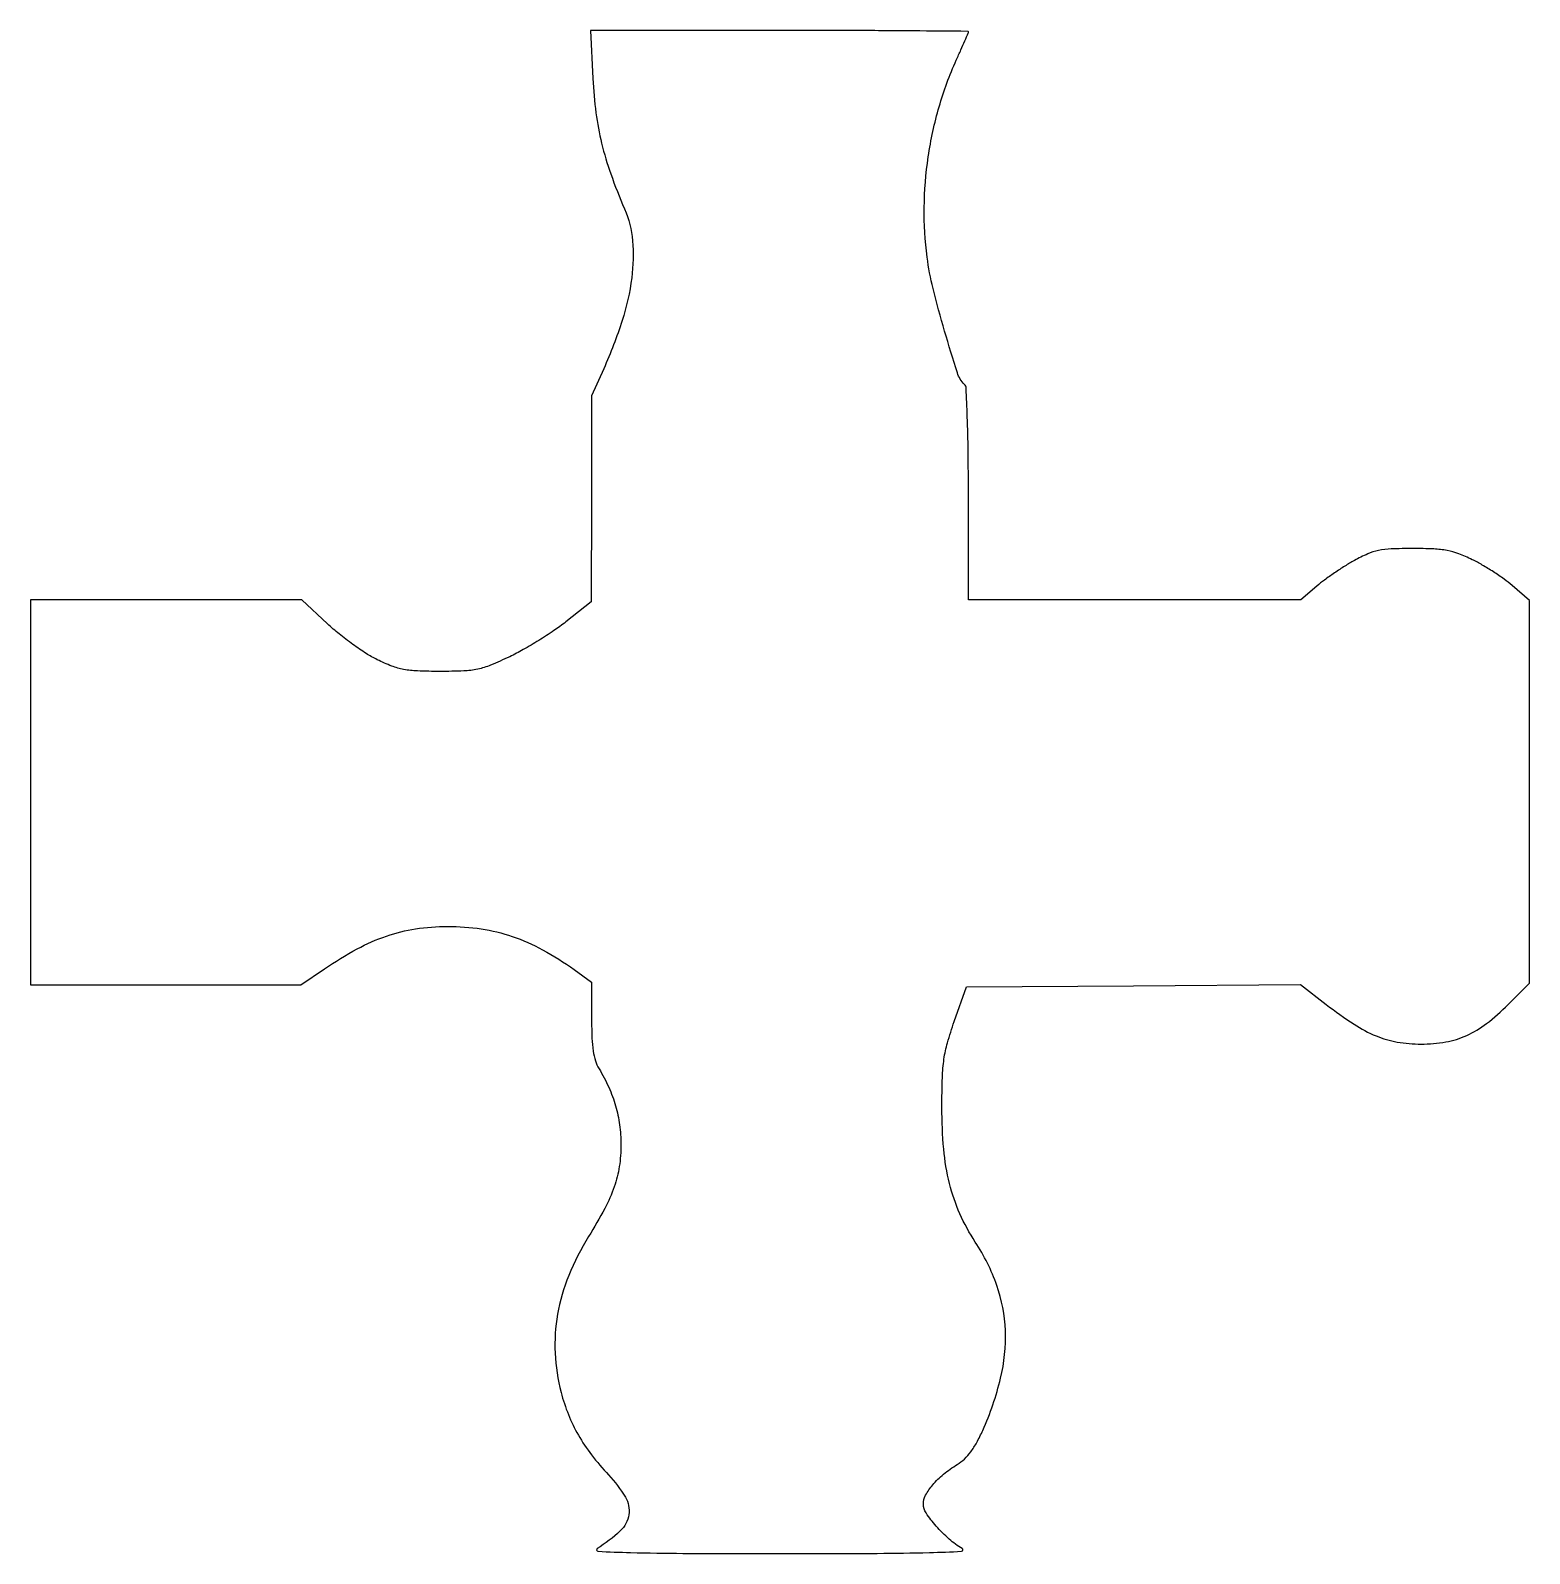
# Model space of a CAD drawing. Extents: x 0 to 366, y 0 to 372.
import ezdxf

# ---------------------------------------------------------------- set-up
doc = ezdxf.new("R2010")
doc.units = 0

msp = doc.modelspace()

# ---------------------------------------------------------------- linework, layer by layer
msp.add_lwpolyline([(137.311618, 360.25, 0.019459), (138.072964, 351.85976, 0.027163), (139.449211, 344.453198, 0.025975), (141.674886, 336.994012, 0.015763), (145.034924, 328.418527, -0.079465), (146.983197, 320.671002, -0.054323), (146.794344, 311.581113, -0.045306), (144.46664, 301.165164, -0.027841), (139.963451, 289.418539), (137, 282.813566), (136.967251, 257.656783), (136.934503, 232.5), (130.717251, 227.596515, -0.018006), (127.795624, 225.458257, -0.010261), (124.123193, 223.076953, -0.010237), (120.323272, 220.828639, -0.016666), (117, 219.096515, -0.013496), (112.354441, 217.021084, -0.046202), (109.19859, 216.042014, -0.04221), (105.773894, 215.614759, -0.009937), (100, 215.5, -0.009342), (94.486855, 215.603012, -0.036807), (91.113505, 215.978814, -0.046424), (88.233415, 216.798609, -0.021513), (84.666959, 218.361906, -0.028683), (81.984386, 219.874703, -0.013547), (78.698396, 222.112755, -0.013376), (75.375678, 224.64796, -0.018388), (72.539526, 227.111906), (66.245135, 233), (33.122568, 233), (0, 233), (0, 186), (0, 139), (33.011309, 139), (66.022619, 139), (71.761309, 142.878497, -0.02436), (79.764089, 147.73699, -0.041327), (86.932448, 150.889365, -0.045207), (94.043979, 152.639849, -0.037191), (101.840736, 153.238644, -0.037969), (110.065235, 152.632233, -0.044812), (117.644151, 150.785057, -0.042821), (125.046475, 147.530589, -0.030202), (132.75, 142.698794), (137, 139.66096), (137.003738, 130.58048, 0.009407), (137.092669, 125.955361, 0.02769), (137.389389, 122.787889, 0.040029), (137.937029, 120.436117, 0.058391), (138.814331, 118.5, -0.029766), (141.189772, 113.965844, -0.035253), (142.860063, 109.426626, -0.036144), (143.845792, 104.798679, -0.034414), (144.176471, 100, -0.037775), (143.766784, 94.58496, -0.046866), (142.543138, 89.684354, -0.038102), (140.202957, 84.365933, -0.015578), (136.265505, 77.518267, 0.041593), (131.427827, 67.991234, 0.053078), (128.70138, 58.533296, 0.055406), (128.094686, 49.052802, 0.052034), (129.552001, 39.460099, 0.032011), (131.343082, 34.032453, 0.03488), (133.771085, 29.037667, 0.033137), (136.987613, 24.217587, 0.024256), (141.148301, 19.309861, -0.052221), (145.241337, 13.89613, -0.17562), (146.089996, 9.606524, -0.16819), (144.00138, 5.649272, -0.047056), (138.383964, 1.308807, 0.732379), (138.553101, 0.665964, 0.005643), (146.503236, 0.36389, 0.005641), (159.310694, 0.166509, 0.001032), (183, 0.117615, 0.001025), (206.725434, 0.166267, 0.005663), (219.498013, 0.363335, 0.005962), (227.352593, 0.667295, 0.741049), (227.512779, 1.308807, -0.045696), (224.308532, 3.651586, -0.031905), (221.144344, 6.822394, -0.029751), (218.659318, 10.017182, -0.151543), (218, 12.142571, -0.123867), (218.556723, 14.355361, -0.05318), (220.286706, 16.888334, -0.045172), (222.927364, 19.474841, -0.032807), (226.279322, 21.863614, 0.051759), (228.009941, 23.198456, 0.042069), (229.566179, 24.950498, 0.035262), (231.034027, 27.232009, 0.019845), (232.501293, 30.182232, 0.04615), (236.859295, 42.922094, 0.069292), (238.018837, 54.596214, 0.074095), (235.941223, 65.559818, 0.062108), (230.689895, 76.17881, -0.041704), (226.913037, 83.093096, -0.043263), (224.390378, 90.45512, -0.038465), (222.973824, 98.871058, -0.02309), (222.530996, 109, -0.006996), (222.652156, 116.355096, -0.027866), (223.040377, 120.848695, -0.034109), (223.885784, 124.813369, -0.014443), (225.530996, 130), (228.5, 138.5), (269.271599, 138.761236), (310.043198, 139.022471), (316.367919, 134.174837, 0.018668), (323.155667, 129.363556, 0.045821), (328.553773, 126.500122, 0.056043), (333.682846, 125.002082, 0.043075), (339.5, 124.5, 0.043212), (345.559676, 125.024677, 0.063428), (350.663806, 126.600361, 0.058459), (355.500179, 129.518509, 0.030783), (360.777076, 134.158198), (366, 139.353815), (366, 186.098984), (366, 232.844154), (361.780416, 236.45596, 0.021375), (359.767007, 238.03543, 0.011694), (357.175775, 239.804658, 0.011637), (354.455156, 241.481727, 0.018157), (352.030416, 242.783884, 0.023379), (348.697606, 244.231523, 0.044587), (345.888033, 245.02093, 0.03584), (342.603972, 245.394094, 0.010374), (337.5, 245.5, 0.009579), (332.231811, 245.399065, 0.040876), (329.110973, 245.022695, 0.052685), (326.489102, 244.19151, 0.023424), (323.234418, 242.58259, 0.013947), (320.934483, 241.223126, 0.00927), (318.37192, 239.543221, 0.009335), (315.943344, 237.818666, 0.017951), (314.075454, 236.33259), (310.182072, 233), (269.591036, 233), (229, 233), (229, 258.8, 0.003101), (228.935092, 269.266744, 0.005905), (228.731307, 277.681579, 0.002174), (228.450985, 284.621572, 0.187316), (228.035458, 285.564542, -0.119423), (226.317513, 288.381237, -0.006192), (223.178839, 298.615599, -0.010681), (220.370622, 309.011545, -0.027482), (218.920276, 316.655091, -0.036669), (218.204286, 328.722723, -0.033266), (219.209247, 341.171887, -0.033238), (221.857974, 353.388455, -0.03645), (226.046212, 364.762192, 0.001951), (227.178376, 367.285257, 0.003039), (228.132325, 369.469259, 0.00089), (228.945743, 371.372144, 0.100885), (229, 371.638315, 0.411849), (228.852469, 371.787043, 0.000061), (215.444173, 371.893755, 0.001225), (200.547793, 371.97401, 0.000734), (182.852503, 372), (136.705007, 372)], format="xyb", close=True)

doc.saveas('drawing.dxf')
